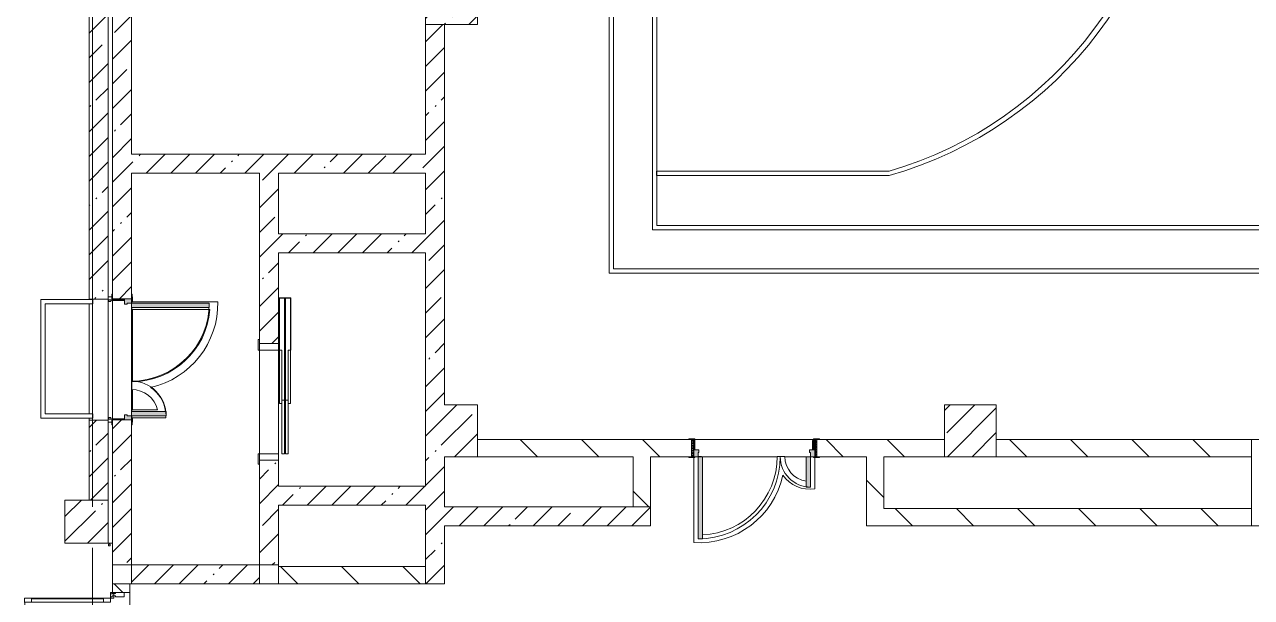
# Model space of a CAD drawing. Header units: millimetres. Extents: x 81566 to 292854, y -8553 to 29000.
# Drawn here: x 203367 to 217554, y 10073 to 16700 of the extents above; entities that cross this region are included whole.
import ezdxf

# ---------------------------------------------------------------- set-up
doc = ezdxf.new("R2010")
doc.units = ezdxf.units.MM
doc.linetypes.add('Осевая', pattern=[3175, 635, -476.25, 1587.5, -476.25])
for name, color, linetype, lineweight, true_color in [('A-DETL-GENF-4', 7, 'Continuous', 5, 0xaaaaaa), ('A-DOOR-4', 7, 'Continuous', 5, 0xaaaaaa), ('A-DOOR-5', 7, 'Continuous', 5, 0xe2e2e2), ('A-DOOR-FRAM-4', 7, 'Continuous', 5, 0xe2e2e2), ('A-DOOR-FRAM-5', 7, 'Continuous', 5, 0xaaaaaa), ('A-FLOR-1', 7, 'Continuous', 5, 0xaaaaaa)]:
    doc.layers.add(name, color=color, linetype=linetype, lineweight=lineweight, true_color=true_color)
for name, color, linetype, lineweight in [('A-GLAZ-CWMG-2', 7, 'Continuous', 5), ('A-WALL', 7, 'Continuous', 9), ('A-WALL-4', 7, 'Continuous', 5), ('I-WALL-4', 7, 'Continuous', 5), ('S-COLS-1', 7, 'Continuous', 5), ('Оси', 7, 'Continuous', 9), ('Оси-2', 7, 'Осевая', 9)]:
    doc.layers.add(name, color=color, linetype=linetype, lineweight=lineweight)
pattern_1 = [(135, (165843.6, 0), (-353.5534, -353.5534), [])]
pattern_2 = [(45, (165843.6, 0), (-285.123, 285.123), []), (45, (166128.7, 0), (-285.123, 285.123), [504.031, -100.806, 16.764, -84.042])]

# ---------------------------------------------------------------- blocks, each defined once
blk = doc.blocks.new('BSC_Колонна _Прямоугольная - 600х600-V323-2_2_3_птичка')
at = {"layer": 'S-COLS-1'}
h = blk.add_hatch(dxfattribs=at)
h.set_pattern_fill('FP_114', color=256, style=0, pattern_type=2)
h.set_pattern_definition([(45, (-42460, -17000), (-285.123, 285.123), []), (45, (-42174.88, -17000), (-285.123, 285.123), [504.031, -100.806, 16.764, -84.042])])
h.paths.add_polyline_path([(-80, -300), (300, -300), (300, 300), (-300, 300), (-300, -300)])
for p, q in [((300, 300), (-300, 300)), ((-300, 300), (-300, -300)), ((300, -300), (300, 300)), ((-300, -300), (300, -300))]:
    blk.add_line(p, q, dxfattribs=at)
blk = doc.blocks.new('110_Дверь_СКБ_2Ст - Д-6_л__ ДОО_Дв_1450x2100h_Дверь из раздевальной в коридор-V311-2_2_3_птичка')
at = {"layer": 'A-DOOR-4'}
h = blk.add_hatch(dxfattribs=at)
h.set_pattern_fill('FP_17', color=256, style=0, pattern_type=2)
h.set_pattern_definition([(135, (1576.41, 164.685), (-14.14214, -14.14214), []), (225, (1576.41, 164.685), (14.14214, -14.14214), [])])
h.paths.add_polyline_path([(737, 100), (712, 100), (712, -100), (737, -100), (737, 18)])
at = {"layer": 'A-DOOR-5'}
for points in [[(662, 100), (662, 1050), (612, 1050), (612, 100), (622, 100)], [(-588, 268), (-588, 450), (-638, 450), (-638, 100), (-588, 103)]]:
    blk.add_hatch(color=256, dxfattribs=at).paths.add_polyline_path(points)
h = blk.add_hatch(color=256, dxfattribs=at)
h.paths.add_polyline_path([(712, 20), (711, 100), (662, 100), (662, 50), (652, 50), (652, 20), (711, 20)])
h.paths.add_polyline_path([(-628, 50), (-638, 50), (-638, 100), (-688, 100), (-688, 20), (-628, 20)])
at = {"layer": 'A-DOOR-FRAM-4'}
for points in [[(-672, 100), (-672, 108), (-743, 108), (-743, 100), (-688, 100)], [(-672, -47), (-672, 20), (-688, 20), (-688, -100), (-672, -100)], [(768, 108), (698, 108), (698, 100), (768, 100)], [(712, -100), (711, 20), (698, 17), (698, -100)], [(-672, -108), (-672, -100), (-743, -100), (-743, -108), (-690, -108)], [(768, -108), (768, -100), (698, -104), (698, -108), (768, -108)]]:
    blk.add_hatch(color=256, dxfattribs=at).paths.add_polyline_path(points)
at = {"layer": 'A-DOOR-FRAM-5'}
h = blk.add_hatch(dxfattribs=at)
h.set_pattern_fill('FP_18', color=256, style=0, pattern_type=2)
h.set_pattern_definition([(45, (-546.384, 164.685), (-14.1421, 14.1421), []), (135, (-546.384, 164.685), (-14.1421, -14.1421), [])])
h.paths.add_polyline_path([(-688, -48), (-688, 100), (-713, 100), (-713, -100), (-688, -100)])
at = {"layer": 'A-DOOR-4'}
for p, q in [((662, 1050), (612, 1050)), ((612, 1050), (612, 100)), ((662, 100), (662, 1050)), ((-638, 450), (-638, 100)), ((-588, 450), (-638, 450)), ((-588, 100), (-588, 450)), ((-638, 100), (-588, 100)), ((612, 100), (662, 100))]:
    blk.add_line(p, q, dxfattribs=at)
for centre, radius, start, end in [((662, 100), 950, 90, 180), ((-638, 100), 350, 360, 90)]:
    blk.add_arc(centre, radius, start, end, dxfattribs=at)
at = {"layer": 'A-DOOR-FRAM-5'}
for p, q in [((-672, 108), (-743, 108)), ((-743, 108), (-743, 100)), ((-743, 100), (-672, 100)), ((-688, 100), (-713, 100)), ((-713, 100), (-713, -100)), ((-638, 100), (-688, 100)), ((-688, 100), (-688, 20)), ((-688, 20), (-628, 20)), ((-688, -100), (-688, 100)), ((-672, 20), (-688, 20)), ((-688, 20), (-688, -100)), ((-672, 100), (-672, 108)), ((-672, -100), (-672, 20)), ((-638, 50), (-638, 100)), ((-628, 50), (-638, 50)), ((-628, 20), (-628, 50)), ((662, 50), (652, 50)), ((652, 50), (652, 20)), ((652, 20), (712, 20)), ((662, 100), (662, 50)), ((712, 100), (662, 100)), ((768, 108), (698, 108)), ((698, 108), (698, 100)), ((698, 100), (768, 100)), ((712, 20), (698, 20)), ((698, 20), (698, -100)), ((712, 20), (712, 100)), ((737, 100), (712, 100)), ((712, 100), (712, -100)), ((712, -100), (712, 20)), ((737, -100), (737, 100)), ((768, 100), (768, 108)), ((-672, -100), (-743, -100)), ((-743, -100), (-743, -108)), ((-743, -108), (-672, -108)), ((-713, -100), (-688, -100)), ((-688, -100), (-672, -100)), ((-672, -108), (-672, -100)), ((698, -100), (712, -100)), ((768, -100), (698, -100)), ((698, -100), (698, -108)), ((698, -108), (768, -108)), ((712, -100), (737, -100)), ((768, -108), (768, -100))]:
    blk.add_line(p, q, dxfattribs=at)
blk = doc.blocks.new('110_Дверь_СКБ_2Ст - Д-2 1450x2100h_Лестничная клетка EIS60-31576737-2_2_3_птичка')
at = {"layer": 'A-DOOR-5'}
for points in [[(-588, 327), (-588, 1010), (-638, 1010), (-638, 110), (-588, 113), (-588, 144)], [(662, 189), (662, 510), (612, 508), (612, 110), (662, 113), (662, 168)], [(712, -110), (712, 30), (698, 30), (698, -110)]]:
    blk.add_hatch(color=256, dxfattribs=at).paths.add_polyline_path(points)
h = blk.add_hatch(color=256, dxfattribs=at)
h.paths.add_polyline_path([(712, 30), (709, 110), (662, 110), (662, 60), (652, 60), (652, 30), (698, 30)])
h.paths.add_polyline_path([(-628, 30), (-628, 60), (-638, 60), (-638, 110), (-688, 106), (-688, 30), (-638, 30)])
at = {"layer": 'A-DOOR-FRAM-4'}
for points in [[(-672, 110), (-672, 118), (-742, 118), (-742, 110), (-688, 110)], [(-672, -110), (-672, 30), (-688, 30), (-688, -110)], [(768, 118), (698, 113), (698, 110), (768, 110)], [(-672, -112), (-672, -110), (-742, -110), (-742, -118), (-672, -118)], [(768, -118), (768, -110), (698, -110), (698, -118), (737, -118)]]:
    blk.add_hatch(color=256, dxfattribs=at).paths.add_polyline_path(points)
at = {"layer": 'A-DOOR-4'}
for p, q in [((-638, 1010), (-638, 110)), ((-588, 1010), (-638, 1010)), ((-588, 110), (-588, 1010)), ((662, 510), (612, 510)), ((612, 510), (612, 110)), ((662, 110), (662, 510)), ((-638, 110), (-588, 110)), ((612, 110), (662, 110))]:
    blk.add_line(p, q, dxfattribs=at)
for centre, radius, start, end in [((-638, 110), 900, 0, 90), ((662, 110), 400, 90, 180)]:
    blk.add_arc(centre, radius, start, end, dxfattribs=at)
at = {"layer": 'A-DOOR-FRAM-5'}
for p, q in [((-672, 118), (-742, 118)), ((-742, 118), (-742, 110)), ((-742, 110), (-672, 110)), ((-638, 110), (-688, 110)), ((-688, 110), (-688, 30)), ((-688, 30), (-628, 30)), ((-672, 30), (-688, 30)), ((-688, 30), (-688, -110)), ((-672, 110), (-672, 118)), ((-672, -110), (-672, 30)), ((-638, 60), (-638, 110)), ((-628, 60), (-638, 60)), ((-628, 30), (-628, 60)), ((662, 60), (652, 60)), ((652, 60), (652, 30)), ((652, 30), (712, 30)), ((662, 110), (662, 60)), ((712, 110), (662, 110)), ((768, 118), (698, 118)), ((698, 118), (698, 110)), ((698, 110), (768, 110)), ((712, 30), (698, 30)), ((698, 30), (698, -110)), ((712, 30), (712, 110)), ((712, -110), (712, 30)), ((768, 110), (768, 118)), ((-672, -110), (-742, -110)), ((-742, -110), (-742, -118)), ((-742, -118), (-672, -118)), ((-688, -110), (-672, -110)), ((-672, -118), (-672, -110)), ((698, -110), (712, -110)), ((768, -110), (698, -110)), ((698, -110), (698, -118)), ((698, -118), (768, -118)), ((768, -118), (768, -110))]:
    blk.add_line(p, q, dxfattribs=at)
blk = doc.blocks.new('BSC_Колонна _Прямоугольная - 500х500-V410-2_2_3_птичка')
at = {"layer": 'S-COLS-1'}
h = blk.add_hatch(dxfattribs=at)
h.set_pattern_fill('FP_167', color=256, style=0, pattern_type=2)
h.set_pattern_definition([(45, (-38240, -10950), (-285.123, 285.123), []), (45, (-37954.88, -10950), (-285.123, 285.123), [504.031, -100.806, 16.764, -84.042])])
h.paths.add_polyline_path([(250, -250), (250, 250), (-250, 250), (-250, -250), (30, -250)])
for p, q in [((250, 250), (-250, 250)), ((-250, 250), (-250, -250)), ((250, -250), (250, 250)), ((-250, -250), (250, -250))]:
    blk.add_line(p, q, dxfattribs=at)
blk = doc.blocks.new('DOR_Дверь лифта - 1350х2050h-V414-2_2_3_птичка')
at = {"layer": 'A-DOOR-4'}
for p, q in [((-600, 125), (-720, 125)), ((-720, 125), (-720, 110)), ((-720, 110), (-600, 110)), ((-675, 110), (-675, -110)), ((-600, 110), (-675, 110)), ((-600, 110), (-600, 125)), ((600, 110), (-600, 110)), ((-600, 110), (-600, -110)), ((720, 125), (600, 125)), ((600, 125), (600, 110)), ((600, -110), (600, 110)), ((675, 110), (600, 110)), ((600, 110), (720, 110)), ((675, -110), (675, 110)), ((720, 110), (720, 125)), ((-675, -110), (-600, -110)), ((-600, -110), (600, -110)), ((-20, -120), (-20, -150)), ((600, -120), (-20, -120)), ((600, -110), (675, -110)), ((600, -150), (600, -120)), ((-600, -150), (-600, -180)), ((20, -150), (-600, -150)), ((-600, -180), (20, -180)), ((-600, -190), (-600, -220)), ((20, -190), (-600, -190)), ((-600, -220), (20, -220)), ((-20, -150), (600, -150)), ((-20, -220), (-20, -250)), ((600, -220), (-20, -220)), ((-20, -250), (600, -250)), ((20, -180), (20, -150)), ((20, -220), (20, -190)), ((600, -250), (600, -220))]:
    blk.add_line(p, q, dxfattribs=at)
at = {"layer": 'A-DOOR-FRAM-5'}
for p, q in [((600, -117), (600, -120)), ((1203, -117), (600, -117)), ((600, -120), (1200, -120)), ((1200, -120), (1200, -180)), ((1203, -183), (1203, -117)), ((1200, -180), (20, -180)), ((20, -180), (20, -183)), ((20, -183), (1203, -183)), ((1203, -187), (20, -187)), ((20, -187), (20, -190)), ((20, -190), (1200, -190)), ((600, -250), (600, -253)), ((1200, -250), (600, -250)), ((600, -253), (1203, -253)), ((1200, -190), (1200, -250)), ((1203, -253), (1203, -187))]:
    blk.add_line(p, q, dxfattribs=at)
blk = doc.blocks.new('Дверь_Витражная_остекление_ - ДВН_ДАО_Главный вход_1800 в свету 5-32258809-2_2_3_птичка')
at = {"layer": 'A-DETL-GENF-4'}
for p, q in [((-947.5, -20), (-992.5, -20)), ((-992.5, -1012.5), (-992.5, -20)), ((-947.5, -20), (-992.5, -20)), ((-992.5, -20), (-992.5, -1012.5)), ((-992.5, -100), (-947.5, -100)), ((-982.5, -932.5), (-982.5, -100)), ((-947.5, -1012.5), (-947.5, -20)), ((-947.5, -1012.5), (-947.5, -20)), ((988.5, -932.5), (988.5, -100)), ((997.5, -1012.5), (997.5, -20)), ((997.5, -20), (997.5, -1012.5)), ((1042.5, -100), (997.5, -100)), ((1032.5, -932.5), (1032.5, -100)), ((1042.5, -1012.5), (1042.5, -20)), ((1042.5, -1012.5), (1042.5, -20)), ((-992.5, -932.5), (-947.5, -932.5)), ((1042.5, -932.5), (997.5, -932.5)), ((-992.5, -1012.5), (-947.5, -1012.5)), ((-992.5, -1012.5), (-947.5, -1012.5)), ((1042.5, -1012.5), (997.5, -1012.5)), ((997.5, -1012.5), (1042.5, -1012.5))]:
    blk.add_line(p, q, dxfattribs=at)
at = {"layer": 'A-DOOR-4'}
for p, q in [((-1042.5, 20), (-992.5, 20)), ((-1042.5, -20), (-1042.5, 20)), ((-992.5, 20), (-992.5, -20)), ((992.5, 20), (1042.5, 20)), ((992.5, -20), (992.5, 20)), ((1042.5, 20), (1042.5, -20)), ((-992.5, -20), (-1042.5, -20)), ((-992.5, -1012.5), (-992.5, -20)), ((992.5, -1012.5), (992.5, -20)), ((1042.5, -20), (992.5, -20))]:
    blk.add_line(p, q, dxfattribs=at)
for centre, start, end in [((992.5, -20), 209.21115, 212.8228), ((992.5, -20), 217.57984, 270), ((-992.5, -20), 270, 286.54233)]:
    blk.add_arc(centre, 992.5, start, end, dxfattribs=at)
blk = doc.blocks.new('Прямоугольный импост - Импост структурный с накладкой - 160мм Темный-31239248-2_2_3_птичка')
at = {"layer": 'A-GLAZ-CWMG-2'}
for p, q in [((0, 17), (-50, 17)), ((-50, 17), (-50, 0)), ((-50, 0), (-40, 0)), ((-40, 0), (-40, -40)), ((-10, -40), (-10, 0)), ((-10, 0), (0, 0)), ((0, 0), (0, 17)), ((-40, -40), (-50, -40)), ((-50, -40), (-50, -140)), ((-50, -140), (0, -140)), ((0, -40), (-10, -40)), ((0, -140), (0, -40))]:
    blk.add_line(p, q, dxfattribs=at)

msp = doc.modelspace()

# ---------------------------------------------------------------- hatches: boundary and pattern name
at = {"layer": 'I-WALL-4'}
h = msp.add_hatch(dxfattribs=at)
h.set_pattern_fill('FP_97', color=256, style=0, pattern_type=2)
h.set_pattern_definition(pattern_2)
h.paths.add_polyline_path([(204113.6, 11200), (204333.6, 11200), (204333.6, 12125), (204113.6, 12125), (204113.6, 12100)])
h.paths.add_polyline_path([(204333.6, 13525), (204333.6, 21575), (204113.6, 21575), (204113.6, 13525)])
h.paths.add_polyline_path([(204333.6, 22975), (204333.6, 23400), (204113.6, 23398.4), (204113.6, 22975)])
h = msp.add_hatch(dxfattribs=at)
h.set_pattern_fill('FP_97', color=256, style=0, pattern_type=2)
h.set_pattern_definition(pattern_2)
h.paths.add_polyline_path([(204383.6, 10450), (204603.6, 10450), (204603.6, 12125), (204383.6, 12125), (204383.6, 10700)])
h.paths.add_polyline_path([(204383.6, 13525), (204603.6, 13525), (204603.6, 21575), (204383.6, 21570.3), (204383.6, 13550)])
h.paths.add_polyline_path([(204523.6, 22975), (204603.6, 22975), (204603.6, 23400), (204383.6, 23398.4), (204383.6, 22975), (204513.5, 22975)])
h = msp.add_hatch(dxfattribs=at)
h.set_pattern_fill('FP_97', color=256, style=0, pattern_type=2)
h.set_pattern_definition(pattern_2)
h.paths.add_polyline_path([(208003.6, 15200), (208223.6, 15200), (208223.6, 16700), (208003.6, 16700)])
h = msp.add_hatch(dxfattribs=at)
h.set_pattern_fill('FP_97', color=256, style=0, pattern_type=2)
h.set_pattern_definition(pattern_2)
h.paths.add_polyline_path([(207958.3, 14980), (208223.6, 14980), (208223.6, 15200), (204603.6, 15200), (204607.8, 14980), (207609.1, 14980)])
h = msp.add_hatch(dxfattribs=at)
h.set_pattern_fill('FP_97', color=256, style=0, pattern_type=2)
h.set_pattern_definition(pattern_2)
h.paths.add_polyline_path([(206083.6, 14280), (206303.6, 14280), (206303.6, 14980), (206083.6, 14980)])
h = msp.add_hatch(dxfattribs=at)
h.set_pattern_fill('FP_97', color=256, style=0, pattern_type=2)
h.set_pattern_definition(pattern_2)
h.paths.add_polyline_path([(208223.6, 10230), (208223.6, 11700), (208003.6, 11700), (208003.6, 10230)])
h.paths.add_polyline_path([(208003.6, 12300), (208223.6, 12300), (208223.6, 14980), (208003.6, 14980), (208003.6, 12747.2)])
h = msp.add_hatch(dxfattribs=at)
h.set_pattern_fill('FP_97', color=256, style=0, pattern_type=2)
h.set_pattern_definition(pattern_2)
h.paths.add_polyline_path([(206303.6, 10450), (206303.6, 11660), (206083.6, 11660), (206083.6, 10450)])
h.paths.add_polyline_path([(206303.6, 13010), (206303.6, 14280), (206083.6, 14280), (206083.6, 13010)])
h = msp.add_hatch(dxfattribs=at)
h.set_pattern_fill('FP_97', color=256, style=0, pattern_type=2)
h.set_pattern_definition(pattern_2)
h.paths.add_polyline_path([(207768.8, 14060), (208003.6, 14060), (208003.6, 14280), (206303.6, 14280), (206303.6, 14060), (206336.7, 14060)])
h = msp.add_hatch(dxfattribs=at)
h.set_pattern_fill('FP_99', color=256, style=0, pattern_type=2)
h.set_pattern_definition(pattern_1)
h.paths.add_polyline_path([(213304.3, 11700), (214003.6, 11700), (214003.6, 11900), (212529.3, 11900), (212529.3, 11700), (213104.3, 11700)])
h.paths.add_polyline_path([(209982.9, 11700), (211079.3, 11700), (211079.3, 11900), (208603.6, 11900), (208603.6, 11700)])
h.paths.add_polyline_path([(217275.4, 11700), (217553.6, 11700), (217553.6, 11900), (214603.6, 11900), (214603.6, 11700), (215452.2, 11700)])
h = msp.add_hatch(dxfattribs=at)
h.set_pattern_fill('FP_99', color=256, style=0, pattern_type=2)
h.set_pattern_definition(pattern_1)
h.paths.add_polyline_path([(210404.3, 11120), (210604.3, 11120), (210604.3, 11700), (210404.3, 11700), (210404.3, 11563.8)])
h = msp.add_hatch(dxfattribs=at)
h.set_pattern_fill('FP_99', color=256, style=0, pattern_type=2)
h.set_pattern_definition(pattern_1)
h.paths.add_polyline_path([(213304.3, 11100), (213304.3, 11700), (213104.3, 11700), (213104.3, 11100)])
h = msp.add_hatch(dxfattribs=at)
h.set_pattern_fill('FP_97', color=256, style=0, pattern_type=2)
h.set_pattern_definition(pattern_2)
h.paths.add_polyline_path([(206303.6, 11140), (208003.6, 11140), (208003.6, 11360), (206303.6, 11360)])
h = msp.add_hatch(dxfattribs=at)
h.set_pattern_fill('FP_97', color=256, style=0, pattern_type=2)
h.set_pattern_definition(pattern_2)
h.paths.add_polyline_path([(209982.9, 10900), (210604.3, 10900), (210604.3, 11120), (208223.6, 11120), (208223.6, 10900), (208603.6, 10900)])
h = msp.add_hatch(dxfattribs=at)
h.set_pattern_fill('FP_99', color=256, style=0, pattern_type=2)
h.set_pattern_definition(pattern_1)
h.paths.add_polyline_path([(227003.6, 10900), (227003.6, 11100), (225183.6, 11100), (225183.6, 10900), (226946, 10900)])
h.paths.add_polyline_path([(224073.6, 10900), (224283.6, 10900), (224283.6, 11100), (224073.6, 11100), (224073.6, 10972.1)])
h.paths.add_polyline_path([(223373.6, 10900), (223373.6, 11100), (223153.6, 11100), (223153.6, 10900)])
h.paths.add_polyline_path([(221343.6, 10900), (221343.6, 11100), (217753.6, 11100), (217753.6, 10900), (221176.8, 10900)])
h.paths.add_polyline_path([(217553.6, 10900), (217553.6, 11100), (213104.3, 11100), (213104.3, 10900), (217275.4, 10900)])
h.paths.add_polyline_path([(222243.6, 10900), (222453.6, 10900), (222453.6, 11100), (222243.6, 11100), (222243.6, 10972.1)])
h = msp.add_hatch(dxfattribs=at)
h.set_pattern_fill('FP_97', color=256, style=0, pattern_type=2)
h.set_pattern_definition(pattern_2)
h.paths.add_polyline_path([(206083.6, 10230), (206083.6, 10450), (204603.6, 10450), (204603.6, 10230), (204699, 10230)])
h = msp.add_hatch(dxfattribs=at)
h.set_pattern_fill('FP_99', color=256, style=0, pattern_type=2)
h.set_pattern_definition(pattern_1)
h.paths.add_polyline_path([(208003.6, 10230), (208003.6, 10430), (206303.6, 10430), (206303.6, 10230), (206980, 10230)])
h = msp.add_hatch(dxfattribs=at)
h.set_pattern_fill('FP_99', color=256, style=0, pattern_type=2)
h.set_pattern_definition(pattern_1)
h.paths.add_polyline_path([(204383.6, 7900), (204583.6, 7900), (204583.6, 8000), (204383.6, 8000)])
h.paths.add_polyline_path([(204513.5, 10130), (204583.6, 10130), (204583.6, 10230), (204383.6, 10230), (204383.6, 10130), (204402, 10130)])
at = {"layer": 'S-COLS-1'}
h = msp.add_hatch(dxfattribs=at)
h.set_pattern_fill('FP_97', color=256, style=0, pattern_type=2)
h.set_pattern_definition(pattern_2)
h.paths.add_polyline_path([(208603.6, 11700), (208603.6, 12300), (208003.6, 12300), (208003.6, 11700), (208223.6, 11700)])
h = msp.add_hatch(dxfattribs=at)
h.set_pattern_fill('FP_97', color=256, style=0, pattern_type=2)
h.set_pattern_definition(pattern_2)
h.paths.add_polyline_path([(214540.7, 11700), (214603.6, 11700), (214603.6, 12300), (214003.6, 12300), (214003.6, 11700)])

# ---------------------------------------------------------------- linework, layer by layer
at = {"layer": 'A-FLOR-1'}
for p, q in [((210127.2, 24981.3), (210127.2, 13824.4)), ((210177.2, 13874.4), (210177.2, 24931.3)), ((210627.2, 24481.3), (210627.2, 14324.4)), ((210677.2, 14374.4), (210677.2, 24431.3)), ((213363.3, 15002.8), (210673.6, 15002.8)), ((210673.6, 15002.8), (210673.6, 14952.8)), ((210673.6, 14952.8), (213363.3, 14952.8)), ((220280.4, 14374.4), (210677.2, 14374.4)), ((210627.2, 14324.4), (229983.6, 14324.4)), ((210127.2, 13824.4), (230483.6, 13824.4)), ((230433.6, 13874.4), (210177.2, 13874.4)), ((204156.7, 13518), (203556.7, 13518)), ((203556.7, 13518), (203556.7, 12148.2)), ((204156.7, 13468), (204156.7, 13518)), ((204375.6, 13550), (204333.6, 13550)), ((205601.8, 13493.1), (204607, 13493.1)), ((204607, 13493.1), (204607, 13475)), ((204613.6, 13492.5), (204613.6, 13550)), ((203606.7, 12198.2), (203606.7, 13468)), ((203606.7, 13468), (204156.7, 13468)), ((204607, 13425), (204607, 13403.1)), ((204607, 13403.1), (205509.3, 13403.1)), ((204613.6, 12568.5), (204613.6, 13403.1)), ((204607, 12568.1), (204607, 12478.1)), ((204613.6, 12242), (204613.6, 12477.5)), ((204904.1, 12242), (204607, 12242)), ((204607, 12242), (204607, 12225)), ((203556.7, 12148.2), (204156.7, 12148.2)), ((204156.7, 12198.2), (203606.7, 12198.2)), ((204156.7, 12148.2), (204156.7, 12198.2)), ((204333.6, 12100), (204375.6, 12100)), ((204607, 12175), (204607, 12152)), ((204607, 12152), (205001.4, 12152)), ((204613.6, 12100), (204613.6, 12152)), ((212479.3, 11780), (212479.3, 11889.6)), ((212479.3, 11889.6), (212489.3, 11889.6)), ((211104.3, 11692), (211104.3, 10706.8)), ((211194.3, 11703), (211154.3, 11703)), ((212159.3, 11703), (212069.3, 11703)), ((212504.3, 11329.8), (212504.3, 11692)), ((204383.6, 10700), (204333.6, 10700)), ((204383.6, 10230), (204383.6, 10450)), ((204603.6, 10230), (204583.6, 10230)), ((206303.6, 10230), (206083.6, 10230)), ((204383.6, 10120), (204383.6, 10130)), ((204383.6, 10130), (204383.6, 10120))]:
    msp.add_line(p, q, dxfattribs=at)
for centre, radius, start, end in [((212108.6, 19382.8), 4604.2, 285.81331, 74.18669), ((212079.1, 19382.8), 4564.4, 286.34112, 73.65888), ((204607, 13473.1), 995, 282.67054, 1.1511), ((204607, 13473.1), 905, 270, 355.56313), ((204607, 12173.1), 395, 7.55422, 56.45952), ((204607, 12173.1), 305, 13.0427, 90), ((204607, 12173.1), 395, 356.92799, 0.27403), ((211164.3, 11700), 905, 272.53584, 0.18993), ((212444.3, 11700), 285, 179.39688, 261.89794), ((211164.3, 11700), 995, 266.54288, 347.60213), ((212444.3, 11700), 375, 214.72707, 279.2069)]:
    msp.add_arc(centre, radius, start, end, dxfattribs=at)
at = {"layer": 'A-WALL'}
for p, q in [((210404.3, 11120), (210604.3, 11120)), ((217553.6, 11100), (217553.6, 10900)), ((208003.6, 10230), (208003.6, 10430))]:
    msp.add_line(p, q, dxfattribs=at)
at = {"layer": 'A-WALL-4'}
for p, q in [((204363.6, 13515), (204343.6, 13515)), ((204343.6, 13515), (204343.6, 13495)), ((204343.6, 13495), (204363.6, 13495)), ((204363.6, 13495), (204363.6, 13515)), ((204343.6, 12155), (204343.6, 12135)), ((204363.6, 12155), (204343.6, 12155)), ((204343.6, 12135), (204363.6, 12135)), ((204363.6, 12135), (204363.6, 12155)), ((204338.1, 10689), (204338.1, 10669)), ((204358.1, 10689), (204338.1, 10689)), ((204338.1, 10669), (204358.1, 10669)), ((204358.1, 10669), (204358.1, 10689))]:
    msp.add_line(p, q, dxfattribs=at)
at = {"layer": 'I-WALL-4'}
for p, q in [((204113.6, 21584.5), (204113.6, 13518)), ((204333.6, 11200), (204333.6, 21584.5)), ((204383.6, 21520), (204383.6, 13580)), ((204603.6, 15200), (204603.6, 21520)), ((208003.6, 16700), (208003.6, 15200)), ((208223.6, 12300), (208223.6, 16700)), ((208003.6, 15200), (204603.6, 15200)), ((204603.6, 13580), (204603.6, 14980)), ((204603.6, 14980), (206083.6, 14980)), ((206083.6, 14980), (206083.6, 13010)), ((206303.6, 14980), (208003.6, 14980)), ((206303.6, 14280), (206303.6, 14980)), ((208003.6, 14980), (208003.6, 14280)), ((208003.6, 14280), (206303.6, 14280)), ((206303.6, 13010), (206303.6, 14060)), ((206303.6, 14060), (208003.6, 14060)), ((208003.6, 14060), (208003.6, 12300)), ((204113.6, 13525), (204333.6, 13525)), ((204383.6, 12140), (204383.6, 13510)), ((204113.6, 12198.2), (204113.6, 13468)), ((204603.6, 13425), (204603.6, 12225)), ((206083.6, 13010), (206303.6, 13010)), ((204113.6, 12148.2), (204113.6, 11200)), ((204333.6, 12125), (204113.6, 12125)), ((204383.6, 12070), (204383.6, 10450)), ((204603.6, 12070), (204603.6, 10230)), ((211049.3, 11900), (208603.6, 11900)), ((208603.6, 11900), (208603.6, 11700)), ((211119.3, 11900), (212489.3, 11900)), ((214003.6, 11900), (212559.3, 11900)), ((214003.6, 11700), (214003.6, 11900)), ((220003.6, 11900), (214603.6, 11900)), ((214603.6, 11900), (214603.6, 11700)), ((217553.6, 11900), (217553.6, 11100)), ((206083.6, 11660), (206083.6, 10230)), ((206303.6, 11660), (206083.6, 11660)), ((206303.6, 11360), (206303.6, 11660)), ((208003.6, 11700), (208003.6, 11360)), ((208223.6, 11120), (208223.6, 11700)), ((208603.6, 11700), (210404.3, 11700)), ((210404.3, 11700), (210404.3, 11120)), ((210604.3, 11700), (211049.3, 11700)), ((210604.3, 10900), (210604.3, 11700)), ((212069.1, 11700), (211204.3, 11700)), ((212404.3, 11700), (212159.6, 11700)), ((212559.3, 11700), (213104.3, 11700)), ((213104.3, 11700), (213104.3, 10900)), ((213304.3, 11700), (214003.6, 11700)), ((213304.3, 11100), (213304.3, 11700)), ((214603.6, 11700), (217553.6, 11700)), ((208003.6, 11360), (206303.6, 11360)), ((206303.6, 10230), (206303.6, 11140)), ((206303.6, 11140), (208003.6, 11140)), ((208003.6, 11140), (208003.6, 10430)), ((210404.3, 11120), (208223.6, 11120)), ((217553.6, 11100), (213304.3, 11100)), ((208223.6, 10900), (210604.3, 10900)), ((208223.6, 10230), (208223.6, 10900)), ((213104.3, 10900), (221543.6, 10900)), ((204383.6, 10450), (204603.6, 10450)), ((206303.6, 10450), (204603.6, 10450)), ((208003.6, 10430), (206303.6, 10430)), ((204583.6, 10230), (204383.6, 10230)), ((204383.6, 10230), (204383.6, 10130)), ((204583.6, 10230), (204583.6, 7900)), ((204603.6, 10230), (206083.6, 10230)), ((206083.6, 10230), (208223.6, 10230)), ((204383.6, 10130), (204583.6, 10130))]:
    msp.add_line(p, q, dxfattribs=at)
at = {"layer": 'S-COLS-1'}
for p, q in [((208003.6, 12300), (208003.6, 11700)), ((208603.6, 12300), (208223.6, 12300)), ((208603.6, 11700), (208603.6, 12300)), ((214603.6, 12300), (214003.6, 12300)), ((214003.6, 12300), (214003.6, 11900)), ((214603.6, 11900), (214603.6, 12300)), ((214003.6, 11900), (214003.6, 11700)), ((214603.6, 11700), (214603.6, 11900)), ((208223.6, 11700), (208603.6, 11700)), ((214003.6, 11700), (214603.6, 11700))]:
    msp.add_line(p, q, dxfattribs=at)
at = {"layer": 'Оси'}
msp.add_line((204153.6, 11277.7), (204153.6, 23777.7), dxfattribs=at)
at = {"layer": 'Оси-2'}
msp.add_line((204153.6, 7947.2), (204153.6, 11277.7), dxfattribs=at)

# ---------------------------------------------------------------- block references
at = {"layer": 'A-DOOR-4'}
for name, p, rotation in [('110_Дверь_СКБ_2Ст - Д-2 1450x2100h_Лестничная клетка EIS60-31576737-2_2_3_птичка', (204493.6, 12837.5), 269.9999999999999), ('DOR_Дверь лифта - 1350х2050h-V414-2_2_3_птичка', (206193.6, 12335), 90), ('110_Дверь_СКБ_2Ст - Д-6_л__ ДОО_Дв_1450x2100h_Дверь из раздевальной в коридор-V311-2_2_3_птичка', (211816.8, 11800), 180), ('Дверь_Витражная_остекление_ - ДВН_ДАО_Главный вход_1800 в свету 5-32258809-2_2_3_птичка', (204379.6, 9072.5), 269.9999999999999)]:
    msp.add_blockref(name, p, dxfattribs=dict(at, rotation=rotation))
at = {"layer": 'A-GLAZ-CWMG-2', "rotation": 89.99999999999993}
msp.add_blockref('Прямоугольный импост - Импост структурный с накладкой - 160мм Темный-31239248-2_2_3_птичка', (204379.6, 10130), dxfattribs=at)
at = {"layer": 'S-COLS-1'}
for name, p in [('BSC_Колонна _Прямоугольная - 600х600-V323-2_2_3_птичка', (208303.6, 17000)), ('BSC_Колонна _Прямоугольная - 500х500-V410-2_2_3_птичка', (204083.6, 10950))]:
    msp.add_blockref(name, p, dxfattribs=at)

doc.saveas('drawing.dxf')
